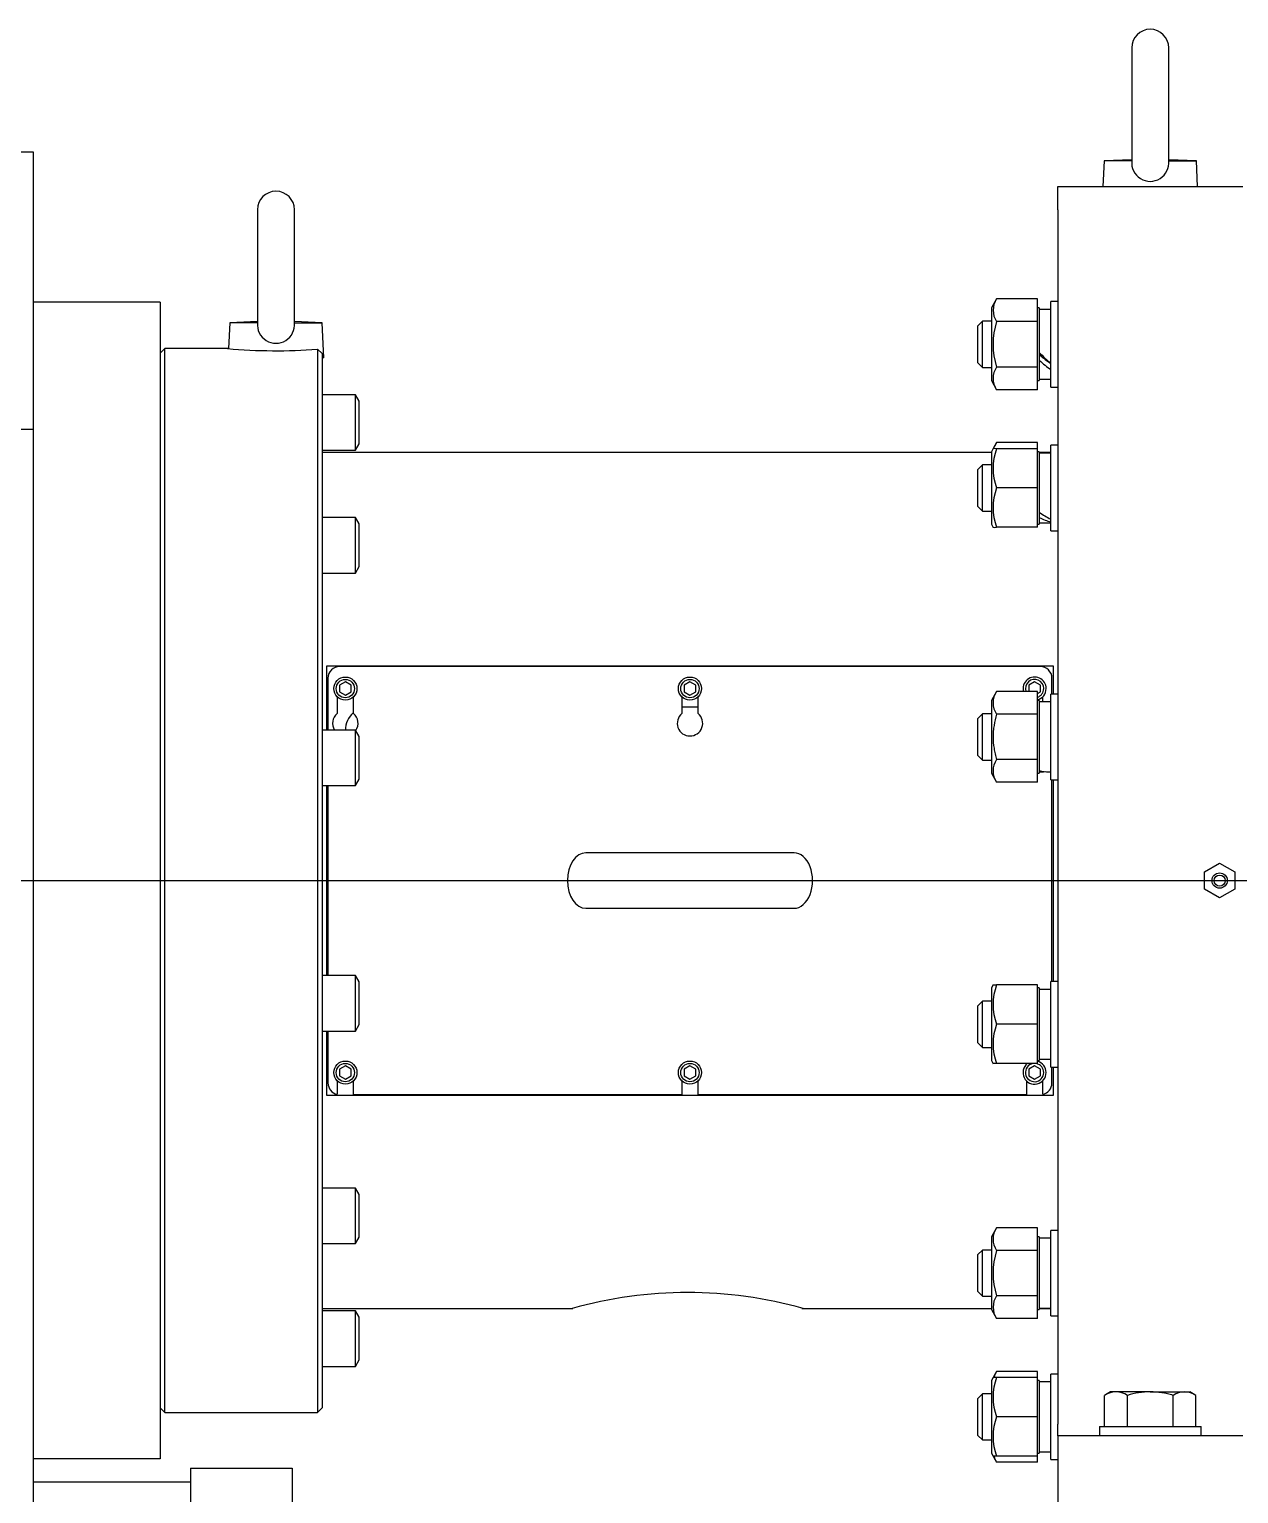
# Model space of a CAD drawing. Extents: x -681219 to -550379, y -242630 to -158199.
# Drawn here: x -623362 to -622685, y -178448 to -177628 of the extents above; entities that cross this region are included whole.
import ezdxf
from ezdxf.lldxf.tags import DXFTag

# ---------------------------------------------------------------- set-up
doc = ezdxf.new("R2010")
doc.units = 0
doc.header["$LTSCALE"] = 1000
for name, color, linetype in [('20_GB93', 7, 'CONTINUOUS'), ('20_GB97.1', 7, 'CONTINUOUS'), ('24_GB97.1', 7, 'CONTINUOUS'), ('AAO2017503', 7, 'CONTINUOUS'), ('DV1_默认层', 7, 'CONTINUOUS'), ('EA-5701', 7, 'CONTINUOUS'), ('M10×1_JB7940.1', 7, 'CONTINUOUS'), ('M16×100_GB70.1', 7, 'CONTINUOUS'), ('M20_GB1229', 7, 'CONTINUOUS'), ('M20_GB825', 7, 'CONTINUOUS'), ('M24×180_GB5783', 7, 'CONTINUOUS'), ('M6×16_GB70.1', 7, 'CONTINUOUS'), ('MYPH00711341_A', 7, 'CONTINUOUS'), ('MYPH00711346A_A', 7, 'CONTINUOUS'), ('减速器', 7, 'CONTINUOUS')]:
    doc.layers.add(name, color=color, linetype=linetype)
tags = doc.linetypes.add('CENTER2', pattern=[28.575, 19.05, -3.175, 3.175, -3.175]).pattern_tags.tags
tags[10:11] = [DXFTag(74, 4), DXFTag(75, 0), DXFTag(340, '0'), DXFTag(46, 0.0), DXFTag(50, 0.0), DXFTag(44, 0.0), DXFTag(45, 0.0)]
tags[8:9] = [DXFTag(74, 4), DXFTag(75, 0), DXFTag(340, '0'), DXFTag(46, 0.0), DXFTag(50, 0.0), DXFTag(44, 0.0), DXFTag(45, 0.0)]
tags[6:7] = [DXFTag(74, 4), DXFTag(75, 0), DXFTag(340, '0'), DXFTag(46, 0.0), DXFTag(50, 0.0), DXFTag(44, 0.0), DXFTag(45, 0.0)]
tags[4:5] = [DXFTag(74, 4), DXFTag(75, 0), DXFTag(340, '0'), DXFTag(46, 0.0), DXFTag(50, 0.0), DXFTag(44, 0.0), DXFTag(45, 0.0)]

msp = doc.modelspace()

# ---------------------------------------------------------------- linework, layer by layer
at = {"layer": '20_GB93', "color": 7, "linetype": 'Continuous'}
for p, q in [((-622789.9305, -177784.9653), (-622796.4105, -177784.9653)), ((-622796.4105, -177824.1045), (-622789.9305, -177824.1045)), ((-622789.9305, -177865.4683), (-622796.4105, -177865.4683)), ((-622796.4105, -177904.6075), (-622789.9305, -177904.6075)), ((-622789.9305, -178004.9037), (-622796.4105, -178004.9037)), ((-622796.4105, -178044.0429), (-622795.4615, -178044.0429)), ((-622790.8795, -178044.0429), (-622789.9305, -178044.0429)), ((-622789.9305, -178165.9099), (-622796.4105, -178165.9099)), ((-622796.4105, -178205.0491), (-622789.9305, -178205.0491)), ((-622789.9305, -178305.3453), (-622796.4105, -178305.3453)), ((-622796.4105, -178344.4845), (-622789.9305, -178344.4845)), ((-622789.9305, -178385.8484), (-622796.4105, -178385.8484)), ((-622796.4105, -178424.9876), (-622789.9305, -178424.9876))]:
    msp.add_line(p, q, dxfattribs=at)
for centre, start, end in [((-622790.8795, -178024.4733), 253.5825523, 270), ((-622795.4615, -178024.4733), 267.2205084, 276.7230719)]:
    msp.add_arc(centre, 19.5696, start, end, dxfattribs=at)
for centre, major_axis, ratio, start_param, end_param in [((-622790.8795, -177804.5349), (-18.9028, 18.9028), 0.26794919, 1.5460572, 1.88110699), ((-622795.4615, -177804.5349), (12.6436, -12.6436), 0.26794919, 4.90162639, 5.41044667), ((-622795.4615, -177804.5349), (18.9028, -18.9028), 0.26794919, -1.35750822, -1.02245842), ((-622790.8795, -177885.0379), (16.9478, -16.9478), 0.57735027, 4.94944924, 5.28449904), ((-622795.4615, -177885.0379), (16.9478, -16.9478), 0.57735027, 5.18747648, 5.52252627)]:
    msp.add_ellipse(centre, major_axis=major_axis, ratio=ratio, start_param=start_param, end_param=end_param, dxfattribs=at)
at = {"layer": '20_GB97.1', "color": 7, "linetype": 'Continuous'}
for p, q in [((-622789.9305, -177828.5109), (-622789.9305, -177780.5589)), ((-622786.0425, -177780.5589), (-622789.9305, -177780.5589)), ((-622789.9305, -177828.5109), (-622786.0425, -177828.5109)), ((-622789.9305, -177909.0139), (-622789.9305, -177861.0619)), ((-622786.0425, -177861.0619), (-622789.9305, -177861.0619)), ((-622789.9305, -177909.0139), (-622786.0425, -177909.0139)), ((-622789.9305, -178048.4493), (-622789.9305, -178000.4973)), ((-622786.0425, -178000.4973), (-622789.9305, -178000.4973)), ((-622789.9305, -178048.4493), (-622786.0425, -178048.4493)), ((-622789.9305, -178209.4555), (-622789.9305, -178161.5035)), ((-622786.0425, -178161.5035), (-622789.9305, -178161.5035)), ((-622789.9305, -178209.4555), (-622786.0425, -178209.4555)), ((-622789.9305, -178348.8909), (-622789.9305, -178300.9389)), ((-622786.0425, -178300.9389), (-622789.9305, -178300.9389)), ((-622789.9305, -178348.8909), (-622786.0425, -178348.8909)), ((-622789.9305, -178429.394), (-622789.9305, -178381.442)), ((-622786.0425, -178381.442), (-622789.9305, -178381.442)), ((-622789.9305, -178429.394), (-622786.0425, -178429.394))]:
    msp.add_line(p, q, dxfattribs=at)
at = {"layer": '24_GB97.1', "color": 7, "linetype": 'Continuous'}
for p, q in [((-622762.7145, -178410.8324), (-622705.6905, -178410.8324)), ((-622762.7145, -178410.8324), (-622762.7145, -178416.0164)), ((-622705.6905, -178416.0164), (-622705.6905, -178410.8324))]:
    msp.add_line(p, q, dxfattribs=at)
at = {"layer": 'AAO2017503', "color": 7, "linetype": 'Continuous'}
for p, q in [((-622828.1625, -177791.5749), (-622830.7545, -177794.1669)), ((-622830.7545, -177814.9029), (-622830.7545, -177794.1669)), ((-622828.1625, -177817.4949), (-622828.1625, -177791.5749)), ((-622823.2377, -177791.5749), (-622828.1625, -177791.5749)), ((-622830.7545, -177814.9029), (-622828.1625, -177817.4949)), ((-622828.1625, -177817.4949), (-622823.2377, -177817.4949)), ((-622828.1625, -177872.0779), (-622830.7545, -177874.6699)), ((-622830.7545, -177895.4059), (-622830.7545, -177874.6699)), ((-622828.1625, -177897.9979), (-622828.1625, -177872.0779)), ((-622823.2377, -177872.0779), (-622828.1625, -177872.0779)), ((-622830.7545, -177895.4059), (-622828.1625, -177897.9979)), ((-622828.1625, -177897.9979), (-622823.2377, -177897.9979)), ((-622828.1625, -178011.5133), (-622830.7545, -178014.1053)), ((-622830.7545, -178034.8413), (-622830.7545, -178014.1053)), ((-622828.1625, -178037.4333), (-622828.1625, -178011.5133)), ((-622823.2377, -178011.5133), (-622828.1625, -178011.5133)), ((-622830.7545, -178034.8413), (-622828.1625, -178037.4333)), ((-622828.1625, -178037.4333), (-622823.2377, -178037.4333)), ((-622828.1625, -178172.5195), (-622830.7545, -178175.1115)), ((-622828.1625, -178198.4395), (-622828.1625, -178172.5195)), ((-622823.2377, -178172.5195), (-622828.1625, -178172.5195)), ((-622830.7545, -178195.8475), (-622830.7545, -178175.1115)), ((-622830.7545, -178195.8475), (-622828.1625, -178198.4395)), ((-622828.1625, -178198.4395), (-622823.2377, -178198.4395)), ((-622828.1625, -178311.9549), (-622830.7545, -178314.5469)), ((-622828.1625, -178337.8749), (-622828.1625, -178311.9549)), ((-622823.2377, -178311.9549), (-622828.1625, -178311.9549)), ((-622830.7545, -178335.2829), (-622830.7545, -178314.5469)), ((-622830.7545, -178335.2829), (-622828.1625, -178337.8749)), ((-622828.1625, -178337.8749), (-622823.2377, -178337.8749)), ((-622828.1625, -178392.458), (-622830.7545, -178395.05)), ((-622830.7545, -178415.786), (-622830.7545, -178395.05)), ((-622828.1625, -178418.378), (-622828.1625, -178392.458)), ((-622823.2377, -178392.458), (-622828.1625, -178392.458)), ((-622830.7545, -178415.786), (-622828.1625, -178418.378)), ((-622828.1625, -178418.378), (-622823.2377, -178418.378))]:
    msp.add_line(p, q, dxfattribs=at)
at = {"layer": 'DV1_默认层', "color": 7, "linetype": 'CENTER2', "ltscale": 30}
msp.add_line((-623650.9859, -178104.9764), (-617783.6386, -178104.9764), dxfattribs=at)
at = {"layer": 'EA-5701', "color": 7, "linetype": 'Continuous'}
for p, q in [((-623034.8745, -178089.4244), (-623050.4265, -178089.4244)), ((-622949.3385, -178089.4244), (-623034.8745, -178089.4244)), ((-622933.7865, -178089.4244), (-622949.3385, -178089.4244)), ((-623050.4265, -178120.5284), (-623034.8745, -178120.5284)), ((-623034.8745, -178120.5284), (-622949.3385, -178120.5284)), ((-622949.3385, -178120.5284), (-622933.7865, -178120.5284))]:
    msp.add_line(p, q, dxfattribs=at)
for centre, start_param, end_param in [((-623050.4265, -178104.9764), 0, 3.14159265), ((-622933.7865, -178104.9764), 3.14159265, 6.28318531)]:
    msp.add_ellipse(centre, major_axis=(0, 15.552), ratio=0.66666667, start_param=start_param, end_param=end_param, dxfattribs=at)
at = {"layer": 'M10×1_JB7940.1', "color": 7, "linetype": 'Continuous'}
for p, q in [((-622703.7465, -178100.1128), (-622695.3225, -178095.2492)), ((-622703.7465, -178109.84), (-622703.7465, -178100.1128)), ((-622695.3225, -178095.2492), (-622686.8985, -178100.1128)), ((-622686.8985, -178100.1128), (-622686.8985, -178109.84)), ((-622695.3225, -178114.7036), (-622703.7465, -178109.84)), ((-622686.8985, -178109.84), (-622695.3225, -178114.7036))]:
    msp.add_line(p, q, dxfattribs=at)
for radius in [4.2768, 3.1104]:
    msp.add_circle((-622695.3225, -178104.9764), radius, dxfattribs=at)
at = {"layer": 'M16×100_GB70.1', "color": 7, "linetype": 'Continuous'}
for p, q in [((-623179.5081, -177832.7972), (-623198.1705, -177832.7972)), ((-623179.5081, -177863.9012), (-623179.5081, -177832.7972)), ((-623177.4345, -177836.3887), (-623179.5081, -177832.7972)), ((-623177.4345, -177860.3098), (-623177.4345, -177836.3887)), ((-623179.5081, -177863.9012), (-623177.4345, -177860.3098)), ((-623198.1705, -177863.9012), (-623179.5081, -177863.9012)), ((-623179.5081, -177901.5603), (-623198.1705, -177901.5603)), ((-623179.5081, -177932.6643), (-623179.5081, -177901.5603)), ((-623177.4345, -177905.1518), (-623179.5081, -177901.5603)), ((-623177.4345, -177929.0728), (-623177.4345, -177905.1518)), ((-623198.1705, -177932.6643), (-623179.5081, -177932.6643)), ((-623179.5081, -177932.6643), (-623177.4345, -177929.0728)), ((-623179.5081, -178020.6614), (-623198.1705, -178020.6614)), ((-623179.5081, -178051.7654), (-623179.5081, -178020.6614)), ((-623177.4345, -178024.2529), (-623179.5081, -178020.6614)), ((-623177.4345, -178048.1739), (-623177.4345, -178024.2529)), ((-623179.5081, -178051.7654), (-623177.4345, -178048.1739)), ((-623198.1705, -178051.7654), (-623179.5081, -178051.7654)), ((-623179.5081, -178158.1875), (-623198.1705, -178158.1875)), ((-623179.5081, -178189.2915), (-623179.5081, -178158.1875)), ((-623177.4345, -178161.7789), (-623179.5081, -178158.1875)), ((-623177.4345, -178185.7), (-623177.4345, -178161.7789)), ((-623198.1705, -178189.2915), (-623179.5081, -178189.2915)), ((-623179.5081, -178189.2915), (-623177.4345, -178185.7)), ((-623179.5081, -178277.2885), (-623198.1705, -178277.2885)), ((-623179.5081, -178308.3925), (-623179.5081, -178277.2885)), ((-623177.4345, -178280.88), (-623179.5081, -178277.2885)), ((-623177.4345, -178304.8011), (-623177.4345, -178280.88)), ((-623179.5081, -178308.3925), (-623177.4345, -178304.8011)), ((-623198.1705, -178308.3925), (-623179.5081, -178308.3925)), ((-623179.5081, -178346.0516), (-623198.1705, -178346.0516)), ((-623179.5081, -178377.1556), (-623179.5081, -178346.0516)), ((-623177.4345, -178349.6431), (-623179.5081, -178346.0516)), ((-623177.4345, -178373.5641), (-623177.4345, -178349.6431)), ((-623198.1705, -178377.1556), (-623179.5081, -178377.1556)), ((-623179.5081, -178377.1556), (-623177.4345, -178373.5641))]:
    msp.add_line(p, q, dxfattribs=at)
at = {"layer": 'M20_GB1229', "color": 7, "linetype": 'Continuous'}
for p, q in [((-622820.2971, -177779.0945), (-622823.2377, -177784.1877)), ((-622797.4473, -177779.0943), (-622820.2969, -177779.0943)), ((-622797.4473, -177791.8149), (-622797.4473, -177779.0943)), ((-622823.2377, -177784.1877), (-622823.2377, -177824.8821)), ((-622796.4105, -177784.1877), (-622797.4473, -177784.1877)), ((-622796.4105, -177784.1877), (-622796.4105, -177824.8821)), ((-622797.4473, -177791.8149), (-622820.2969, -177791.8149)), ((-622797.4473, -177817.2554), (-622797.4473, -177791.8149)), ((-622797.4473, -177817.2554), (-622820.2966, -177817.2554)), ((-622797.4473, -177829.9754), (-622797.4473, -177817.2554)), ((-622823.2377, -177824.8821), (-622820.2971, -177829.9752)), ((-622797.4473, -177824.8821), (-622796.4105, -177824.8821)), ((-622797.4473, -177829.9754), (-622820.2969, -177829.9754)), ((-622820.2971, -177859.5976), (-622822.23, -177862.9454)), ((-622797.4473, -177859.5974), (-622820.2969, -177859.5974)), ((-622797.4473, -177863.0053), (-622797.4473, -177859.5974)), ((-622822.23, -177862.9454), (-622823.2377, -177864.6907)), ((-622823.2377, -177864.6907), (-622823.2377, -177905.3851)), ((-622797.4473, -177863.0056), (-622820.2969, -177863.0056)), ((-622797.4473, -177863.0053), (-622820.2966, -177863.0053)), ((-622797.4473, -177863.0056), (-622797.4473, -177863.0053)), ((-622797.4473, -177885.0382), (-622797.4473, -177863.0056)), ((-622796.4105, -177864.6907), (-622797.4473, -177864.6907)), ((-622796.4105, -177864.6907), (-622796.4105, -177905.3851)), ((-622797.4473, -177885.0382), (-622820.2969, -177885.0382)), ((-622797.4473, -177907.0706), (-622797.4473, -177885.0382)), ((-622823.2377, -177905.3851), (-622822.23, -177907.1304)), ((-622797.4473, -177907.0706), (-622820.2966, -177907.0706)), ((-622797.4473, -177905.3851), (-622796.4105, -177905.3851)), ((-622820.2966, -177999.0322), (-622823.2377, -178004.1261)), ((-622797.4473, -177999.0322), (-622820.2966, -177999.0322)), ((-622797.4473, -178011.7528), (-622797.4473, -177999.0322)), ((-622823.2377, -178004.1261), (-622823.2377, -178044.8205)), ((-622796.4105, -178004.1261), (-622797.4473, -178004.1261)), ((-622796.4105, -178004.1261), (-622796.4105, -178044.8205)), ((-622797.4473, -178011.7528), (-622820.2969, -178011.7528)), ((-622797.4473, -178037.1939), (-622797.4473, -178011.7528)), ((-622797.4473, -178037.1939), (-622820.2969, -178037.1939)), ((-622797.4473, -178049.9145), (-622797.4473, -178037.1939)), ((-622823.2377, -178044.8205), (-622820.2966, -178049.9145)), ((-622797.4473, -178049.9145), (-622820.2966, -178049.9145)), ((-622797.4473, -178044.8205), (-622796.4105, -178044.8205)), ((-622822.23, -178163.387), (-622823.2377, -178165.1323)), ((-622823.2377, -178165.1323), (-622823.2377, -178205.8267)), ((-622797.4473, -178163.4468), (-622820.2966, -178163.4468)), ((-622797.4473, -178185.4792), (-622797.4473, -178163.4468)), ((-622796.4105, -178165.1323), (-622797.4473, -178165.1323)), ((-622796.4105, -178165.1323), (-622796.4105, -178205.8267)), ((-622797.4473, -178185.4792), (-622820.2969, -178185.4792)), ((-622797.4473, -178207.5118), (-622797.4473, -178185.4792)), ((-622823.2377, -178205.8267), (-622822.23, -178207.572)), ((-622797.4473, -178205.8267), (-622796.4105, -178205.8267)), ((-622797.4473, -178207.5118), (-622820.2969, -178207.5118)), ((-622797.4473, -178207.5121), (-622820.2966, -178207.5121)), ((-622797.4473, -178207.5121), (-622797.4473, -178207.5118)), ((-622820.2971, -178299.4745), (-622823.2377, -178304.5677)), ((-622823.2377, -178304.5677), (-622823.2377, -178345.2621)), ((-622797.4473, -178299.4744), (-622820.2969, -178299.4744)), ((-622797.4473, -178312.1944), (-622797.4473, -178299.4744)), ((-622796.4105, -178304.5677), (-622797.4473, -178304.5677)), ((-622796.4105, -178304.5677), (-622796.4105, -178345.2621)), ((-622797.4473, -178312.1944), (-622820.2966, -178312.1944)), ((-622797.4473, -178337.6349), (-622797.4473, -178312.1944)), ((-622797.4473, -178337.6349), (-622820.2969, -178337.6349)), ((-622797.4473, -178350.3555), (-622797.4473, -178337.6349)), ((-622823.2377, -178345.2621), (-622820.2971, -178350.3553)), ((-622797.4473, -178345.2621), (-622796.4105, -178345.2621)), ((-622797.4473, -178350.3555), (-622820.2969, -178350.3555)), ((-622822.2649, -178383.386), (-622823.2377, -178385.0708)), ((-622823.2377, -178385.0708), (-622823.2377, -178425.7652)), ((-622820.2971, -178379.9776), (-622822.2649, -178383.386)), ((-622820.2969, -178383.386), (-622822.2649, -178383.386)), ((-622797.4473, -178379.9774), (-622820.2969, -178379.9774)), ((-622797.4473, -178383.386), (-622820.2969, -178383.386)), ((-622797.4473, -178383.386), (-622797.4473, -178379.9774)), ((-622797.4473, -178405.418), (-622797.4473, -178383.386)), ((-622796.4105, -178385.0708), (-622797.4473, -178385.0708)), ((-622796.4105, -178385.0708), (-622796.4105, -178425.7652)), ((-622797.4473, -178405.418), (-622820.2966, -178405.418)), ((-622797.4473, -178427.45), (-622797.4473, -178405.418)), ((-622823.2377, -178425.7652), (-622822.2649, -178427.45)), ((-622820.2969, -178427.45), (-622822.2649, -178427.45)), ((-622822.2649, -178427.45), (-622820.2971, -178430.8584)), ((-622797.4473, -178427.45), (-622820.2969, -178427.45)), ((-622797.4473, -178425.7652), (-622796.4105, -178425.7652)), ((-622797.4473, -178430.8585), (-622797.4473, -178427.45)), ((-622797.4473, -178430.8585), (-622820.2969, -178430.8585))]:
    msp.add_line(p, q, dxfattribs=at)
for centre, radius, start, end in [((-622810.8914, -177785.4546), 11.3542, 145.9324672, 214.0675328), ((-622779.9424, -177804.5346), 42.3117, 162.5051407, 197.4963149), ((-622810.9042, -177823.6156), 11.3433, 145.8954696, 214.1016192), ((-622810.9041, -177865.9571), 11.3433, 145.8985577, 158.5152712), ((-622821.275, -177931.6411), 68.6427, 89.1833243, 90.826084), ((-622790.24, -177874.0219), 32.0122, 159.8713652, 200.1286348), ((-622790.2624, -177896.054), 31.991, 159.8585822, 200.1430985), ((-622821.275, -177838.4348), 68.6427, 269.173916, 270.8166757), ((-622810.9033, -178005.3928), 11.3442, 145.8968712, 214.1002177), ((-622810.9032, -178043.5539), 11.3443, 145.8999592, 214.1029519), ((-622821.2864, -178093.6334), 69.8205, 269.1971805, 270.812228), ((-622790.2625, -178174.4635), 31.9909, 159.8568299, 200.1414893), ((-622790.24, -178196.4955), 32.0122, 159.8713652, 200.1286348), ((-622821.2864, -178277.3256), 69.8205, 89.187772, 90.8028195), ((-622810.9041, -178305.8341), 11.3433, 145.8985577, 214.1043536), ((-622779.9425, -178324.9151), 42.3116, 162.503627, 197.4949174), ((-622810.8914, -178343.9952), 11.3542, 145.9324672, 214.0675328), ((-622790.2633, -178394.4015), 31.9901, 159.8582938, 200.143387), ((-622810.8914, -178386.3377), 11.3542, 145.9324672, 164.7226508), ((-622790.2634, -178416.4344), 31.99, 159.8565414, 200.1417778), ((-622810.9042, -178424.4988), 11.3433, 195.2861131, 214.1016192)]:
    msp.add_arc(centre, radius, start, end, dxfattribs=at)
msp.add_open_spline([(-622820.2969, -178011.7528), (-622820.8905, -178013.809), (-622821.385, -178015.8923), (-622821.9024, -178019.0786), (-622822.0375, -178020.1535), (-622822.2191, -178022.3166), (-622822.2648, -178023.3948), (-622822.2651, -178026.6195), (-622822.0805, -178028.7557), (-622821.5667, -178031.9429), (-622821.3563, -178033.0034), (-622820.8698, -178035.1154), (-622820.5956, -178036.1594), (-622820.2969, -178037.1939)], degree=3, knots=[0, 0, 0, 0, 0.25, 0.25, 0.375, 0.375, 0.5, 0.5, 0.75, 0.75, 0.875, 0.875, 1, 1, 1, 1], dxfattribs=at)
at = {"layer": 'M20_GB825', "color": 7, "linetype": 'Continuous'}
for p, q in [((-622744.5705, -177638.4164), (-622744.5705, -177702.2742)), ((-622723.8345, -177701.9745), (-622723.8345, -177638.4164)), ((-622760.0512, -177701.7908), (-622760.7705, -177716.1764)), ((-622744.5705, -177701.0923), (-622760.0512, -177701.7908)), ((-622744.5658, -177701.7908), (-622760.0512, -177701.7908)), ((-622723.8391, -177701.7908), (-622708.3538, -177701.7908)), ((-622708.3538, -177701.7908), (-622723.8345, -177701.0923)), ((-622707.6345, -177716.1764), (-622708.3538, -177701.7908)), ((-623234.4585, -177729.1364), (-623234.4585, -177792.9942)), ((-623213.7225, -177792.6945), (-623213.7225, -177729.1364)), ((-623249.9392, -177792.5108), (-623250.6613, -177806.953)), ((-623234.4585, -177791.8123), (-623249.9392, -177792.5108)), ((-623234.4538, -177792.5108), (-623249.9392, -177792.5108)), ((-623213.7271, -177792.5108), (-623198.2418, -177792.5108)), ((-623198.2418, -177792.5108), (-623213.7225, -177791.8123)), ((-623197.2633, -177812.0804), (-623198.2418, -177792.5108)), ((-623197.2633, -177812.0804), (-623198.1705, -177812.0804))]:
    msp.add_line(p, q, dxfattribs=at)
for centre, radius, start, end in [((-622734.2025, -177638.4164), 10.368, 0, 180), ((-622734.2025, -177702.8187), 10.4142, 174.3354546, 5.6645454), ((-623224.0905, -177729.1364), 10.368, 0, 180), ((-623224.0905, -177793.5387), 10.4142, 174.3354546, 5.6645454)]:
    msp.add_arc(centre, radius, start, end, dxfattribs=at)
at = {"layer": 'M24×180_GB5783', "color": 7, "linetype": 'Continuous'}
for p, q in [((-622756.3967, -178391.3924), (-622759.8309, -178393.3752)), ((-622759.8309, -178410.8324), (-622759.8309, -178393.3752)), ((-622734.2025, -178391.3924), (-622756.3967, -178391.3924)), ((-622747.0167, -178410.8324), (-622747.0167, -178393.3749)), ((-622734.2025, -178391.3924), (-622712.0083, -178391.3924)), ((-622721.3883, -178410.8324), (-622721.3883, -178393.3749)), ((-622708.5741, -178393.3752), (-622712.0083, -178391.3924)), ((-622708.5741, -178410.8324), (-622708.5741, -178393.3752))]:
    msp.add_line(p, q, dxfattribs=at)
for centre, radius, start, end in [((-622753.4235, -178402.8378), 11.4278, 55.8999592, 124.102952), ((-622714.9814, -178402.8377), 11.4277, 55.8968712, 124.1002177)]:
    msp.add_arc(centre, radius, start, end, dxfattribs=at)
for points in [[(-622734.2025, -178391.3924), (-622735.2858, -178391.3924), (-622736.3726, -178391.4385), (-622738.5531, -178391.6214), (-622739.6354, -178391.7574), (-622742.8455, -178392.2786), (-622744.9447, -178392.7767), (-622747.0167, -178393.3749)], [(-622721.3883, -178393.3749), (-622722.4303, -178393.0741), (-622723.482, -178392.7979), (-622725.6094, -178392.3078), (-622726.6766, -178392.0961), (-622729.8857, -178391.5786), (-622732.0371, -178391.3924), (-622734.2025, -178391.3924)]]:
    msp.add_open_spline(points, degree=3, knots=[0, 0, 0, 0, 0.25, 0.25, 0.5, 0.5, 1, 1, 1, 1], dxfattribs=at)
at = {"layer": 'M6×16_GB70.1', "color": 7, "linetype": 'Continuous'}
for p, q in [((-623185.2105, -177993.6671), (-623188.4506, -177995.5377)), ((-623188.4506, -177995.5377), (-623188.4506, -177999.2791)), ((-623188.4506, -177999.2791), (-623185.2105, -178001.1498)), ((-623181.9704, -177995.5377), (-623185.2105, -177993.6671)), ((-623185.2105, -178001.1498), (-623181.9704, -177999.2791)), ((-623181.9704, -177999.2791), (-623181.9704, -177995.5377)), ((-622992.1065, -177993.6671), (-622995.3466, -177995.5377)), ((-622995.3466, -177995.5377), (-622995.3466, -177999.2791)), ((-622995.3466, -177999.2791), (-622992.1065, -178001.1498)), ((-622988.8664, -177995.5377), (-622992.1065, -177993.6671)), ((-622992.1065, -178001.1498), (-622988.8664, -177999.2791)), ((-622988.8664, -177999.2791), (-622988.8664, -177995.5377)), ((-622799.0025, -177993.6671), (-622802.2426, -177995.5377)), ((-622802.2426, -177995.5377), (-622802.2426, -177999.0322)), ((-622795.7624, -177995.5377), (-622799.0025, -177993.6671)), ((-622797.4473, -178000.2519), (-622795.7624, -177999.2791)), ((-622795.7624, -177999.2791), (-622795.7624, -177995.5377)), ((-623185.2105, -178208.8031), (-623188.4506, -178210.6737)), ((-623188.4506, -178210.6737), (-623188.4506, -178214.4151)), ((-623188.4506, -178214.4151), (-623185.2105, -178216.2858)), ((-623181.9704, -178210.6737), (-623185.2105, -178208.8031)), ((-623185.2105, -178216.2858), (-623181.9704, -178214.4151)), ((-623181.9704, -178214.4151), (-623181.9704, -178210.6737)), ((-622992.1065, -178208.8031), (-622995.3466, -178210.6737)), ((-622995.3466, -178210.6737), (-622995.3466, -178214.4151)), ((-622995.3466, -178214.4151), (-622992.1065, -178216.2858)), ((-622988.8664, -178210.6737), (-622992.1065, -178208.8031)), ((-622992.1065, -178216.2858), (-622988.8664, -178214.4151)), ((-622988.8664, -178214.4151), (-622988.8664, -178210.6737)), ((-622799.0025, -178208.8031), (-622802.2426, -178210.6737)), ((-622802.2426, -178210.6737), (-622802.2426, -178214.4151)), ((-622802.2426, -178214.4151), (-622799.0025, -178216.2858)), ((-622795.7624, -178210.6737), (-622799.0025, -178208.8031)), ((-622799.0025, -178216.2858), (-622795.7624, -178214.4151)), ((-622795.7624, -178214.4151), (-622795.7624, -178210.6737))]:
    msp.add_line(p, q, dxfattribs=at)
for centre, radius in [((-623185.2105, -177997.4084), 6.48), ((-623185.2105, -177997.4084), 5.1332), ((-622992.1065, -177997.4084), 6.48), ((-622992.1065, -177997.4084), 5.1332), ((-623185.2105, -178212.5444), 6.48), ((-622992.1065, -178212.5444), 6.48), ((-623185.2105, -178212.5444), 5.1332), ((-622992.1065, -178212.5444), 5.1332)]:
    msp.add_circle(centre, radius, dxfattribs=at)
for centre, radius, start, end in [((-622799.0025, -177997.4084), 6.48, 0, 194.5123593), ((-622799.0025, -177997.4084), 5.1332, 0, 198.4414943), ((-622799.0025, -177997.4084), 5.1332, 287.6360216, 0), ((-622799.0025, -177997.4084), 6.48, 283.8865404, 0), ((-622799.0025, -178212.5444), 6.48, 0, 76.1134596), ((-622799.0025, -178212.5444), 6.48, 129.0509442, 0), ((-622799.0025, -178212.5444), 5.1332, 101.3800456, 0), ((-622799.0025, -178212.5444), 5.1332, 0, 78.6199544)]:
    msp.add_arc(centre, radius, start, end, dxfattribs=at)
at = {"layer": 'MYPH00711341_A', "color": 7, "linetype": 'Continuous'}
for p, q in [((-622786.0425, -177729.1364), (-622786.0425, -177716.1764)), ((-622786.0425, -177716.1764), (-622682.3625, -177716.1764)), ((-622786.0425, -177729.1364), (-622786.0425, -178409.5364)), ((-623286.2985, -177806.8964), (-623288.8905, -177809.4884)), ((-623286.2985, -178403.0564), (-623286.2985, -177806.8964)), ((-623250.9905, -177806.8964), (-623286.2985, -177806.8964)), ((-623200.7625, -177807.2262), (-623200.7625, -178403.0564)), ((-623200.7625, -177807.2262), (-623198.1705, -177809.605)), ((-623198.1705, -177809.605), (-623198.1705, -178400.4644)), ((-622823.2377, -177865.2164), (-623198.1705, -177865.2164)), ((-622789.9305, -177865.2164), (-622796.4105, -177865.2164)), ((-623195.5785, -178020.6614), (-623195.5785, -177984.6158)), ((-623195.5785, -177984.6158), (-622788.6345, -177984.6158)), ((-622788.6345, -177984.6158), (-622788.6345, -178000.4973)), ((-622987.5705, -178007.7764), (-622996.6425, -178007.7764)), ((-622788.6345, -178048.4493), (-622788.6345, -178161.5035)), ((-623195.5785, -178158.1875), (-623195.5785, -178051.7654)), ((-623195.5785, -178225.3371), (-623195.5785, -178189.2915)), ((-622788.6345, -178209.4555), (-622788.6345, -178225.3371)), ((-622788.6345, -178225.3371), (-623195.5785, -178225.3371)), ((-623198.1705, -178344.7364), (-623057.7795, -178344.7364)), ((-622929.3578, -178344.7364), (-622823.2377, -178344.7364)), ((-622796.4105, -178344.7364), (-622789.9305, -178344.7364)), ((-623288.8905, -178400.4644), (-623286.2985, -178403.0564)), ((-623286.2985, -178403.0564), (-623200.7625, -178403.0564)), ((-623200.7625, -178403.0564), (-623198.1705, -178400.4644)), ((-622786.0425, -178416.0164), (-622786.0425, -178409.5364)), ((-622786.0425, -178416.0164), (-622786.0425, -178493.7764)), ((-622682.3625, -178416.0164), (-622786.0425, -178416.0164))]:
    msp.add_line(p, q, dxfattribs=at)
for centre, radius, start, end in [((-623224.0968, -177510.1162), 298.025, 264.761602, 274.4906587), ((-623172.2505, -178020.7364), 12.96, 130.5416019, 180), ((-622993.4025, -178575.4642), 239.6547, 74.3125823, 105.6874163)]:
    msp.add_arc(centre, radius, start, end, dxfattribs=at)
at = {"layer": 'MYPH00711346A_A', "color": 7, "linetype": 'Continuous'}
for p, q in [((-622795.7625, -177985.0964), (-623188.4505, -177985.0964)), ((-623194.9305, -177991.5764), (-623194.9305, -178020.6614)), ((-622789.2825, -178000.4973), (-622789.2825, -177991.5764)), ((-623189.7465, -178002.0361), (-623189.7465, -178011.35)), ((-623180.6745, -178011.35), (-623180.6745, -178002.0361)), ((-622996.6425, -178002.0361), (-622996.6425, -178011.35)), ((-622987.5705, -178011.35), (-622987.5705, -178002.0361)), ((-622794.4665, -178004.9037), (-622794.4665, -178002.0361)), ((-622789.2825, -178161.5035), (-622789.2825, -178048.4493)), ((-623194.9305, -178051.7654), (-623194.9305, -178158.1875)), ((-623194.9305, -178189.2915), (-623194.9305, -178218.3764)), ((-622789.2825, -178218.3764), (-622789.2825, -178209.4555)), ((-623189.7465, -178217.1721), (-623189.7465, -178224.7255)), ((-623180.6745, -178224.8564), (-623180.6745, -178217.1721)), ((-622996.6425, -178217.1721), (-622996.6425, -178224.8564)), ((-622987.5705, -178224.8564), (-622987.5705, -178217.1721)), ((-622803.5385, -178217.1721), (-622803.5385, -178224.8564)), ((-622794.4665, -178224.7255), (-622794.4665, -178217.1721)), ((-623180.6745, -178224.8564), (-622996.6425, -178224.8564)), ((-622987.5705, -178224.8564), (-622803.5385, -178224.8564))]:
    msp.add_line(p, q, dxfattribs=at)
for centre, radius, start, end in [((-623188.4505, -177991.5764), 6.48, 90, 180), ((-622795.7625, -177991.5764), 6.48, 0, 90), ((-623185.2105, -178016.8484), 7.128, 129.5211964, 212.338927), ((-623185.2105, -178016.8484), 7.128, 325.1733006, 50.4788036), ((-622992.1065, -178016.8484), 7.128, 129.5211964, 50.4788036), ((-623188.4505, -178218.3764), 6.48, 180, 258.463041), ((-622795.7625, -178218.3764), 6.48, 281.536959, 0)]:
    msp.add_arc(centre, radius, start, end, dxfattribs=at)
at = {"layer": '减速器', "color": 7, "linetype": 'Continuous'}
for p, q in [((-623370.7612, -177696.7364), (-623360.1705, -177696.7364)), ((-623360.1705, -177696.7364), (-623360.1705, -177852.2564)), ((-623288.8905, -177780.9764), (-623360.1705, -177780.9764)), ((-623288.8905, -177780.9764), (-623288.8905, -178428.9764)), ((-623360.1705, -177852.2564), (-623770.7128, -177852.2564)), ((-623360.1705, -177852.2564), (-623360.1705, -178718.6324)), ((-623288.8905, -178428.9764), (-623360.1705, -178428.9764)), ((-623272.0425, -178434.1604), (-623272.0425, -178501.5524)), ((-623272.0425, -178434.1604), (-623215.0185, -178434.1604)), ((-623215.0185, -178434.1604), (-623215.0185, -178501.5524)), ((-623285.0025, -178441.9364), (-623360.1705, -178441.9364)), ((-623272.0425, -178441.9364), (-623285.0025, -178441.9364))]:
    msp.add_line(p, q, dxfattribs=at)

doc.saveas('drawing.dxf')
